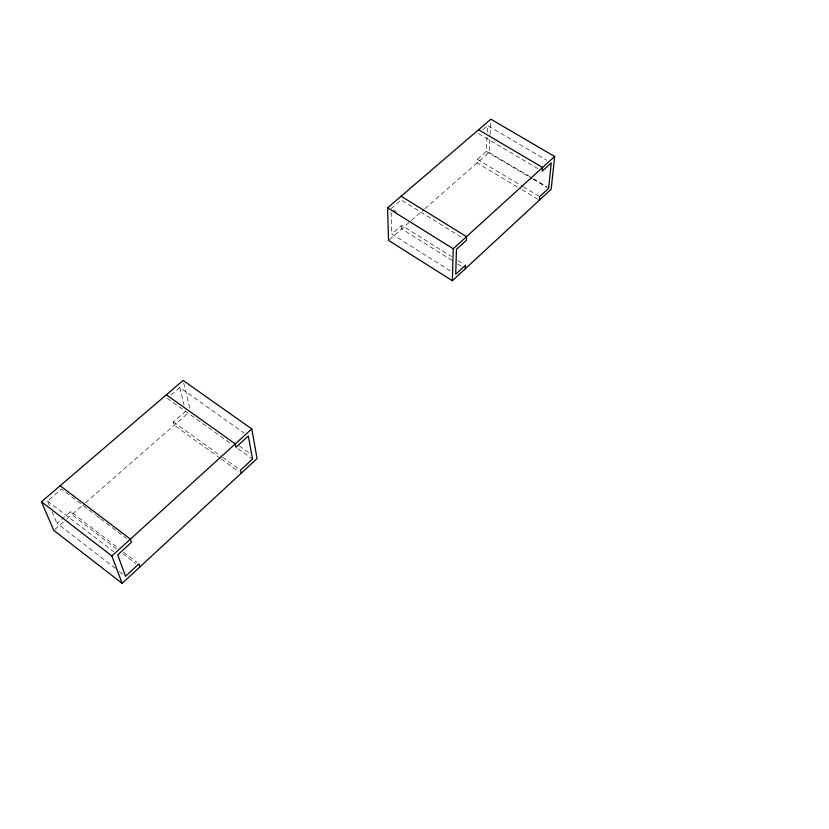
<?xml version="1.0" encoding="UTF-8"?>
<svg xmlns="http://www.w3.org/2000/svg" width="829" height="829" viewBox="0 0 829 829"><rect width="100%" height="100%" fill="white"/><g stroke="black" fill="none" stroke-linecap="round" stroke-linejoin="round"><path stroke-width="0.62" stroke-dasharray="4.14 3.11" d="M487.027 137.231L486.302 151.448L477.266 159.344L477.1 162.94L520.799 189.064M487.297 132.07L487.628 125.604L546.798 160.329M424.904 208.607L489.1 152.443L489.991 135.821M490.063 134.547L490.882 119.2M450.292 270.845L391.765 233.996L401.65 225.364L451.38 256.482M54.735 529.576L66.113 519.638M67.056 518.809L84.485 503.586M85.46 502.737L188.494 412.718M389.485 239.602L410.407 221.291M411.381 220.452L423.94 209.457M115.304 568.342L57.004 523.348L70.548 511.545L118.506 548.259M220.213 458.292L174.214 425.184L173.365 421.899L185.572 411.257M49.543 505.731L47.543 501.037L61.491 489.058L95.459 514.902M171.116 394.946L179.789 387.495L244.089 433.049M391.07 208.628L401.184 199.934L462.033 237.612M483.017 129.573L487.628 125.604M478.406 133.542L537.814 168.598M489.1 152.443L532.322 178.08M533.43 178.743L546.726 186.629M486.302 151.448L531.907 178.515M533.026 179.178L548.601 188.421M477.266 159.344L522.187 186.152M523.286 186.815L539.72 196.618M521.897 189.717L539.378 200.172M393.257 209.986L397.609 212.701M457.867 260.544L463.276 263.923M452.147 260.513L401.713 228.908L401.65 225.364M457.629 263.943L460.914 266.005M239.374 445.961L249.788 453.39M167.251 398.262L231.778 444.313M237.882 448.603L252.534 459.059M173.365 421.899L221.612 456.592M222.659 457.349L240.493 470.167M221.26 459.048L239.032 471.836M96.485 515.69L99.573 518.042M100.61 518.819L126.34 538.404M123.614 552.166L136.878 562.321M116.557 548.953L71.802 514.664L70.548 511.545M122.661 553.627L135.883 563.751M47.543 501.037L113.625 551.741M119.397 571.502L125.531 576.238M52.03 511.607L57.004 523.348M179.789 387.495L184.048 405.008M183.686 382.894L190.1 409.827M391.174 212.431L391.765 233.996"/><path stroke-width="1.24" d="M452.365 280.73L453.214 248.752L554.663 156.494L490.882 119.2L387.568 207.83L388.552 240.42L452.365 280.73L551.161 189.261L554.663 156.494M465.297 268.751L465.432 265.27L455.712 274.254L456.447 249.363L466.385 240.306L466.52 236.648L401.112 196.214M539.378 200.172L539.72 196.618L548.601 188.421L551.264 162.95L542.218 171.199L542.58 167.479L478.571 129.759M122.132 583.347L257.083 458.582L251.788 428.925L183.105 380.449L41.45 501.783L53.781 530.405L122.132 583.347L111.884 555.948L41.45 501.783M111.884 555.948L251.788 428.925M387.568 207.83L453.214 248.752M166.36 394.791L235.27 443.919L235.933 447.287L248.306 436.033L252.534 459.059L240.493 470.167L241.125 473.349M60.165 485.753L130.391 539.14L131.479 542.321L117.697 554.86L125.531 576.238L138.92 563.875L139.956 566.87"/></g></svg>
